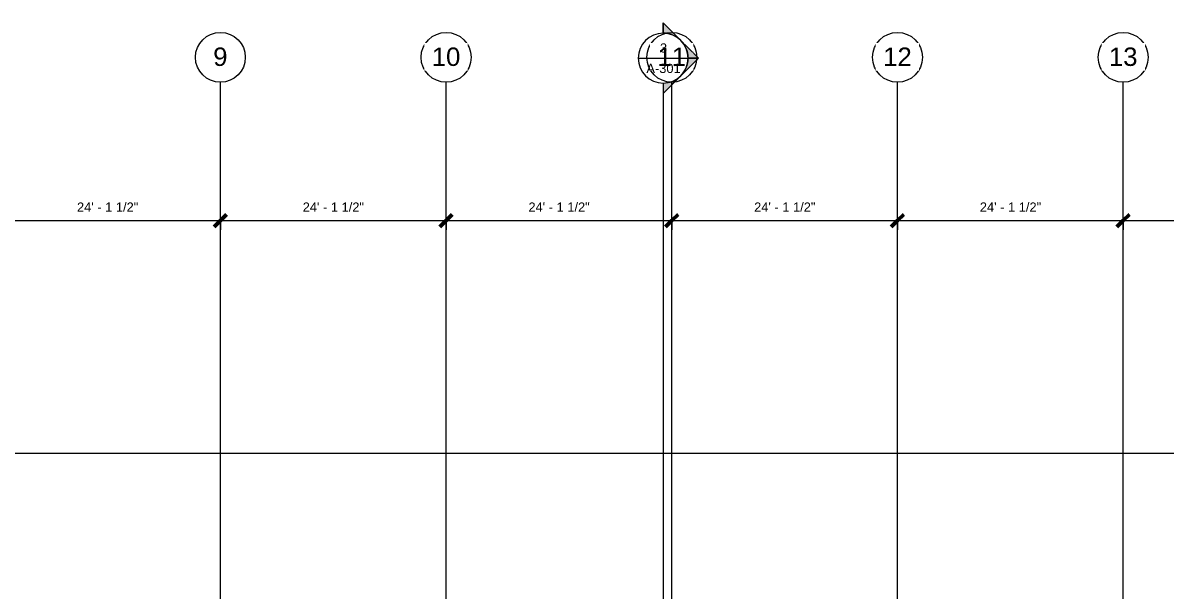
# Model space of a CAD drawing. Header units: inches. Extents: x 21836 to 26875, y -23174 to -20350.
# Drawn here: x 24570 to 26036, y -21079 to -20350 of the extents above; entities that cross this region are included whole.
import ezdxf

# ---------------------------------------------------------------- set-up
doc = ezdxf.new("R2010")
doc.units = ezdxf.units.IN
doc.header["$MEASUREMENT"] = 0
doc.linetypes.add('Grid Line 1_2_', pattern=[0.875, 0.5, -0.125, 0.125, -0.125])
for name, color, linetype, lineweight in [('A-ANNO-DIMS', 211, 'Continuous', 9), ('A-ANNO-DIMS-128', 211, 'Continuous', 9), ('G-ANNO-SYMB', 111, 'Continuous', 9), ('S-GRID', 1, 'Continuous', 9), ('S-GRID-IDEN', 1, 'Continuous', 9)]:
    doc.layers.add(name, color=color, linetype=linetype, lineweight=lineweight)
doc.styles.add('Arial', font='arial.ttf', dxfattribs={"height": 23.60479})
doc.styles.add('Arial_1', font='arial.ttf', dxfattribs={"height": 11.802395})
doc.dimstyles.new('Linear_-_3_32__Arial', dxfattribs={"dimscale": 12, "dimtxt": 12, "dimasz": 1.333333, "dimexe": 1, "dimexo": 0.666667, "dimgap": 0.666667, "dimtad": 1, "dimdec": 4, "dimrnd": 0.0625, "dimzin": 1, "dimdsep": 46, "dimlunit": 4, "dimtxsty": 'Arial_1', "dimblk1": 'OBLIQUE', "dimblk2": 'OBLIQUE', "dimsah": 1, "dimcen": 0.09, "dimdle": 1, "dimazin": 0, "dimtfac": 1, "dimtdec": 4, "dimtix": 1, "dimtmove": 0, "dimatfit": 3, "dimfxl": 1, "dimtvp": 1, "dimtfill": 1, "dimfrac": 2, "dimtolj": 1, "dimtzin": 0, "dimarcsym": 2})

# ---------------------------------------------------------------- blocks, each defined once
blk = doc.blocks.new('Grid - Grid Head - Circle-14747-First Floor Plan')
at = {"layer": 'S-GRID-IDEN'}
blk.add_circle((0, 0), 0.25, dxfattribs=at)
blk = doc.blocks.new('Section - Section Head - Filled-1526-First Floor Plan')
at = {"layer": 'G-ANNO-SYMB'}
h = blk.add_hatch(color=256, dxfattribs=at)
edge = h.paths.add_edge_path(flags=0)
edge.add_line((-0.427, 0.177), (-0.25, 0.354))
edge.add_line((-0.25, 0.354), (-0.25, 0.25))
edge.add_arc((-0.25, 0), 0.25, 90, 135)
h = blk.add_hatch(color=256, dxfattribs=at)
edge = h.paths.add_edge_path(flags=0)
edge.add_arc((-0.25, 0), 0.25, 45, 90)
edge.add_line((-0.25, 0.25), (-0.25, 0.354))
edge.add_line((-0.25, 0.354), (-0.073, 0.177))
h = blk.add_hatch(color=256, dxfattribs=at)
edge = h.paths.add_edge_path(flags=0)
edge.add_arc((-0.25, 0), 0.25, 137.9216, 180)
edge.add_line((-0.5, 0), (-0.604, 0))
edge.add_line((-0.604, 0), (-0.436, 0.168))
h = blk.add_hatch(color=256, dxfattribs=at)
edge = h.paths.add_edge_path(flags=0)
edge.add_line((-0.064, 0.168), (0.104, 0))
edge.add_line((0.104, 0), (0, 0))
edge.add_arc((-0.25, 0), 0.25, 0, 42.0784)
for p, q in [((-0.25, 0.354), (-0.604, 0)), ((-0.25, 0.354), (-0.427, 0.177)), ((-0.25, 0.354), (0.104, 0)), ((-0.25, 0.25), (-0.25, 0.354)), ((-0.073, 0.177), (-0.25, 0.354)), ((-0.25, 0.354), (-0.25, 0.25)), ((-0.436, 0.168), (-0.604, 0)), ((0.104, 0), (-0.064, 0.168)), ((-0.604, 0), (-0.5, 0)), ((0, 0), (0.104, 0)), ((-0.5, 0), (-0.604, 0)), ((0, 0), (0.104, 0))]:
    blk.add_line(p, q, dxfattribs=at)
for start, end in [(360, 180), (90, 135), (45, 90), (137.9216, 180), (0, 42.0784), (180, 360)]:
    blk.add_arc((-0.25, 0), 0.25, start, end, dxfattribs=at)
blk = doc.blocks.new('DIMBLOCK8-First Floor Plan')
at = {"layer": 'A-ANNO-DIMS-128', "lineweight": 50}
for p, q in [((24533.4, -20603.7), (24541.4, -20595.7)), ((24822.9, -20603.7), (24830.9, -20595.7)), ((24533.4, -20603.7), (24525.4, -20611.7)), ((24822.9, -20603.7), (24814.9, -20611.7))]:
    blk.add_line(p, q, dxfattribs=at)
at = {"layer": 'A-ANNO-DIMS-128'}
for p, q in [((24533.4, -20600.4), (24533.4, -20615.7)), ((24533.4, -20603.7), (24533.4, -20600.4)), ((24822.9, -20600.4), (24822.9, -20615.7)), ((24822.9, -20603.7), (24822.9, -20600.4)), ((24533.4, -20603.7), (24822.9, -20603.7))]:
    blk.add_line(p, q, dxfattribs=at)
at = {"layer": 'A-ANNO-DIMS-128', "color": 0, "insert": (24639, -20580.4), "char_height": 11.802, "width": 93.932, "attachment_point": 1, "line_spacing_factor": 0.938532, "style": 'Arial_1', "bg_fill": 3, "box_fill_scale": 1.25, "bg_fill_color": 0, "bg_fill_transparency": 0}
blk.add_mtext('24\' - 1 1/2"', dxfattribs=at)
blk = doc.blocks.new('_Oblique')
at = {"color": 0, "linetype": 'ByBlock', "lineweight": -2}
blk.add_line((-0.5, -0.5), (0.5, 0.5), dxfattribs=at)
blk = doc.blocks.new('DIMBLOCK9-First Floor Plan')
at = {"layer": 'A-ANNO-DIMS-128', "lineweight": 50}
for p, q in [((24822.9, -20603.7), (24830.9, -20595.7)), ((25112.4, -20603.7), (25120.4, -20595.7)), ((24822.9, -20603.7), (24814.9, -20611.7)), ((25112.4, -20603.7), (25104.4, -20611.7))]:
    blk.add_line(p, q, dxfattribs=at)
at = {"layer": 'A-ANNO-DIMS-128'}
for p, q in [((24822.9, -20600.4), (24822.9, -20615.7)), ((24822.9, -20603.7), (24822.9, -20600.4)), ((25112.4, -20600.4), (25112.4, -20615.7)), ((25112.4, -20603.7), (25112.4, -20600.4)), ((24822.9, -20603.7), (25112.4, -20603.7))]:
    blk.add_line(p, q, dxfattribs=at)
at = {"layer": 'A-ANNO-DIMS-128', "color": 0, "insert": (24928.5, -20580.4), "char_height": 11.802, "width": 93.932, "attachment_point": 1, "line_spacing_factor": 0.938532, "style": 'Arial_1', "bg_fill": 3, "box_fill_scale": 1.25, "bg_fill_color": 0, "bg_fill_transparency": 0}
blk.add_mtext('24\' - 1 1/2"', dxfattribs=at)
blk = doc.blocks.new('DIMBLOCK10-First Floor Plan')
at = {"layer": 'A-ANNO-DIMS-128', "lineweight": 50}
for p, q in [((25112.4, -20603.7), (25120.4, -20595.7)), ((25401.9, -20603.7), (25409.9, -20595.7)), ((25112.4, -20603.7), (25104.4, -20611.7)), ((25401.9, -20603.7), (25393.9, -20611.7))]:
    blk.add_line(p, q, dxfattribs=at)
at = {"layer": 'A-ANNO-DIMS-128'}
for p, q in [((25112.4, -20600.4), (25112.4, -20615.7)), ((25112.4, -20603.7), (25112.4, -20600.4)), ((25401.9, -20600.4), (25401.9, -20615.7)), ((25401.9, -20603.7), (25401.9, -20600.4)), ((25112.4, -20603.7), (25401.9, -20603.7))]:
    blk.add_line(p, q, dxfattribs=at)
at = {"layer": 'A-ANNO-DIMS-128', "color": 0, "insert": (25218, -20580.4), "char_height": 11.802, "width": 93.932, "attachment_point": 1, "line_spacing_factor": 0.938532, "style": 'Arial_1', "bg_fill": 3, "box_fill_scale": 1.25, "bg_fill_color": 0, "bg_fill_transparency": 0}
blk.add_mtext('24\' - 1 1/2"', dxfattribs=at)
blk = doc.blocks.new('DIMBLOCK11-First Floor Plan')
at = {"layer": 'A-ANNO-DIMS-128', "lineweight": 50}
for p, q in [((25401.9, -20603.7), (25409.9, -20595.7)), ((25691.4, -20603.7), (25699.4, -20595.7)), ((25401.9, -20603.7), (25393.9, -20611.7)), ((25691.4, -20603.7), (25683.4, -20611.7))]:
    blk.add_line(p, q, dxfattribs=at)
at = {"layer": 'A-ANNO-DIMS-128'}
for p, q in [((25401.9, -20600.4), (25401.9, -20615.7)), ((25401.9, -20603.7), (25401.9, -20600.4)), ((25691.4, -20600.4), (25691.4, -20615.7)), ((25691.4, -20603.7), (25691.4, -20600.4)), ((25401.9, -20603.7), (25691.4, -20603.7))]:
    blk.add_line(p, q, dxfattribs=at)
at = {"layer": 'A-ANNO-DIMS-128', "color": 0, "insert": (25507.5, -20580.4), "char_height": 11.802, "width": 93.932, "attachment_point": 1, "line_spacing_factor": 0.938532, "style": 'Arial_1', "bg_fill": 3, "box_fill_scale": 1.25, "bg_fill_color": 0, "bg_fill_transparency": 0}
blk.add_mtext('24\' - 1 1/2"', dxfattribs=at)
blk = doc.blocks.new('DIMBLOCK12-First Floor Plan')
at = {"layer": 'A-ANNO-DIMS-128', "lineweight": 50}
for p, q in [((25691.4, -20603.7), (25699.4, -20595.7)), ((25980.9, -20603.7), (25988.9, -20595.7)), ((25691.4, -20603.7), (25683.4, -20611.7)), ((25980.9, -20603.7), (25972.9, -20611.7))]:
    blk.add_line(p, q, dxfattribs=at)
at = {"layer": 'A-ANNO-DIMS-128'}
for p, q in [((25691.4, -20600.4), (25691.4, -20615.7)), ((25691.4, -20603.7), (25691.4, -20600.4)), ((25980.9, -20600.4), (25980.9, -20615.7)), ((25980.9, -20603.7), (25980.9, -20600.4)), ((25691.4, -20603.7), (25980.9, -20603.7))]:
    blk.add_line(p, q, dxfattribs=at)
at = {"layer": 'A-ANNO-DIMS-128', "color": 0, "insert": (25797, -20580.4), "char_height": 11.802, "width": 93.932, "attachment_point": 1, "line_spacing_factor": 0.938532, "style": 'Arial_1', "bg_fill": 3, "box_fill_scale": 1.25, "bg_fill_color": 0, "bg_fill_transparency": 0}
blk.add_mtext('24\' - 1 1/2"', dxfattribs=at)
blk = doc.blocks.new('DIMBLOCK13-First Floor Plan')
at = {"layer": 'A-ANNO-DIMS-128', "lineweight": 50}
for p, q in [((25980.9, -20603.7), (25988.9, -20595.7)), ((26270.4, -20603.7), (26278.4, -20595.7)), ((25980.9, -20603.7), (25972.9, -20611.7)), ((26270.4, -20603.7), (26262.4, -20611.7))]:
    blk.add_line(p, q, dxfattribs=at)
at = {"layer": 'A-ANNO-DIMS-128'}
for p, q in [((25980.9, -20600.4), (25980.9, -20615.7)), ((25980.9, -20603.7), (25980.9, -20600.4)), ((26270.4, -20600.4), (26270.4, -20615.7)), ((26270.4, -20603.7), (26270.4, -20600.4)), ((25980.9, -20603.7), (26282.4, -20603.7))]:
    blk.add_line(p, q, dxfattribs=at)
at = {"layer": 'A-ANNO-DIMS-128', "color": 0, "insert": (26086.5, -20580.4), "char_height": 11.802, "width": 93.932, "attachment_point": 1, "line_spacing_factor": 0.938532, "style": 'Arial_1', "bg_fill": 3, "box_fill_scale": 1.25, "bg_fill_color": 0, "bg_fill_transparency": 0}
blk.add_mtext('24\' - 1 1/2"', dxfattribs=at)

msp = doc.modelspace()

# ---------------------------------------------------------------- linework, layer by layer
at = {"layer": 'G-ANNO-SYMB'}
msp.add_line((25390.89967, -20427.10083), (25390.89967, -23161.8711), dxfattribs=at)
at = {"layer": 'S-GRID', "linetype": 'Grid Line 1_2_'}
for p, q in [((24822.89023, -23162.8711), (24822.89023, -20426.10083)), ((25112.39023, -23162.8711), (25112.39023, -20426.10083)), ((25401.89023, -23162.8711), (25401.89023, -20426.10083)), ((25691.39023, -23162.8711), (25691.39023, -20426.10083)), ((25980.89023, -23162.8711), (25980.89023, -20426.10083)), ((26875.45558, -20902.55281), (22016.39023, -20902.55281))]:
    msp.add_line(p, q, dxfattribs=at)

# ---------------------------------------------------------------- block references
at = {"layer": 'S-GRID-IDEN', "xscale": 127.9999999999999, "yscale": 127.9999999999999, "zscale": 127.9999999999999}
for p in [(24822.89023, -20394.10083), (25112.39023, -20394.10083), (25401.89023, -20394.10083), (25691.39023, -20394.10083), (25980.89023, -20394.10083)]:
    msp.add_blockref('Grid - Grid Head - Circle-14747-First Floor Plan', p, dxfattribs=at)

# ---------------------------------------------------------------- next in the draw order: texts
at = {"layer": 'S-GRID-IDEN', "char_height": 23.60479, "attachment_point": 2, "line_spacing_factor": 0.938532, "style": 'Arial', "bg_fill": 3, "box_fill_scale": 1.25, "bg_fill_color": 0, "bg_fill_transparency": 0}
for s, insert, width in [('9', (24822.88407, -20381.51834), 21.888), ('10', (25112.38407, -20381.51834), 43.776), ('11', (25401.88407, -20381.51834), 43.776), ('12', (25691.38407, -20381.51834), 43.776), ('13', (25980.88407, -20381.51834), 43.776)]:
    msp.add_mtext(s, dxfattribs=dict(at, insert=insert, width=width))

# ---------------------------------------------------------------- next in the draw order: dimensions: what is measured, and where the dimension line sits
at = {"layer": 'A-ANNO-DIMS'}
dim = msp.add_linear_dim(base=(24822.89023, -20603.71898), p1=(24533.39023, -20592.40527), p2=(24822.89023, -20592.40527), dimstyle='Linear_-_3_32__Arial', override={"dimpost": '<>', "dimfxl": 289.5}, dxfattribs=at)
dim.commit()
dim.dimension.update_dxf_attribs({"geometry": 'DIMBLOCK8-First Floor Plan', "text_midpoint": (24678.14023, -20589.61652)})

# ---------------------------------------------------------------- next in the draw order: linework, layer by layer
at = {"layer": 'G-ANNO-SYMB'}
msp.add_line((25358.89967, -20395.10083), (25422.89967, -20395.10083), dxfattribs=at)

# ---------------------------------------------------------------- next in the draw order: block references
at = {"layer": 'G-ANNO-SYMB', "xscale": 127.9999999999999, "yscale": 127.9999999999999, "zscale": 127.9999999999999, "rotation": 269.9999999999996}
msp.add_blockref('Section - Section Head - Filled-1526-First Floor Plan', (25390.89967, -20427.10083), dxfattribs=at)

# ---------------------------------------------------------------- next in the draw order: texts
at = {"layer": 'G-ANNO-SYMB', "attachment_point": 2, "line_spacing_factor": 0.938532, "style": 'Arial_1'}
for s, insert, char_height, width in [('3', (25391.3095, -20376.20866), 11.8024, 10.944), ('A-301', (25391.3095, -20402.39032), 11.802395, 52.416)]:
    msp.add_mtext(s, dxfattribs=dict(at, insert=insert, char_height=char_height, width=width))

# ---------------------------------------------------------------- next in the draw order: dimensions: what is measured, and where the dimension line sits
at = {"layer": 'A-ANNO-DIMS'}
dim = msp.add_linear_dim(base=(25112.39023, -20603.71898), p1=(24822.89023, -20592.40527), p2=(25112.39023, -20592.40527), dimstyle='Linear_-_3_32__Arial', override={"dimpost": '<>', "dimfxl": 289.5}, dxfattribs=at)
dim.commit()
dim.dimension.update_dxf_attribs({"geometry": 'DIMBLOCK9-First Floor Plan', "text_midpoint": (24967.64023, -20589.61652)})

# ---------------------------------------------------------------- next in the draw order: dimensions: what is measured, and where the dimension line sits
dim = msp.add_linear_dim(base=(25401.89023, -20603.71898), p1=(25112.39023, -20592.40527), p2=(25401.89023, -20592.40527), dimstyle='Linear_-_3_32__Arial', override={"dimpost": '<>', "dimfxl": 289.5}, dxfattribs=at)
dim.commit()
dim.dimension.update_dxf_attribs({"geometry": 'DIMBLOCK10-First Floor Plan', "text_midpoint": (25257.14023, -20589.61652)})

# ---------------------------------------------------------------- next in the draw order: dimensions: what is measured, and where the dimension line sits
dim = msp.add_linear_dim(base=(25691.39023, -20603.71898), p1=(25401.89023, -20592.40527), p2=(25691.39023, -20592.40527), dimstyle='Linear_-_3_32__Arial', override={"dimpost": '<>', "dimfxl": 289.5}, dxfattribs=at)
dim.commit()
dim.dimension.update_dxf_attribs({"geometry": 'DIMBLOCK11-First Floor Plan', "text_midpoint": (25546.64023, -20589.61652)})

# ---------------------------------------------------------------- next in the draw order: dimensions: what is measured, and where the dimension line sits
dim = msp.add_linear_dim(base=(25980.89023, -20603.71898), p1=(25691.39023, -20592.40527), p2=(25980.89023, -20592.40527), dimstyle='Linear_-_3_32__Arial', override={"dimpost": '<>', "dimfxl": 289.5}, dxfattribs=at)
dim.commit()
dim.dimension.update_dxf_attribs({"geometry": 'DIMBLOCK12-First Floor Plan', "text_midpoint": (25836.14023, -20589.61652)})

# ---------------------------------------------------------------- next in the draw order: dimensions: what is measured, and where the dimension line sits
dim = msp.add_linear_dim(base=(26270.39023, -20603.71898), p1=(25980.89023, -20592.40527), p2=(26270.39023, -20592.40527), dimstyle='Linear_-_3_32__Arial', override={"dimpost": '<>', "dimfxl": 289.5}, dxfattribs=at)
dim.commit()
dim.dimension.update_dxf_attribs({"geometry": 'DIMBLOCK13-First Floor Plan', "text_midpoint": (26125.64023, -20589.61652)})

doc.saveas('drawing.dxf')
